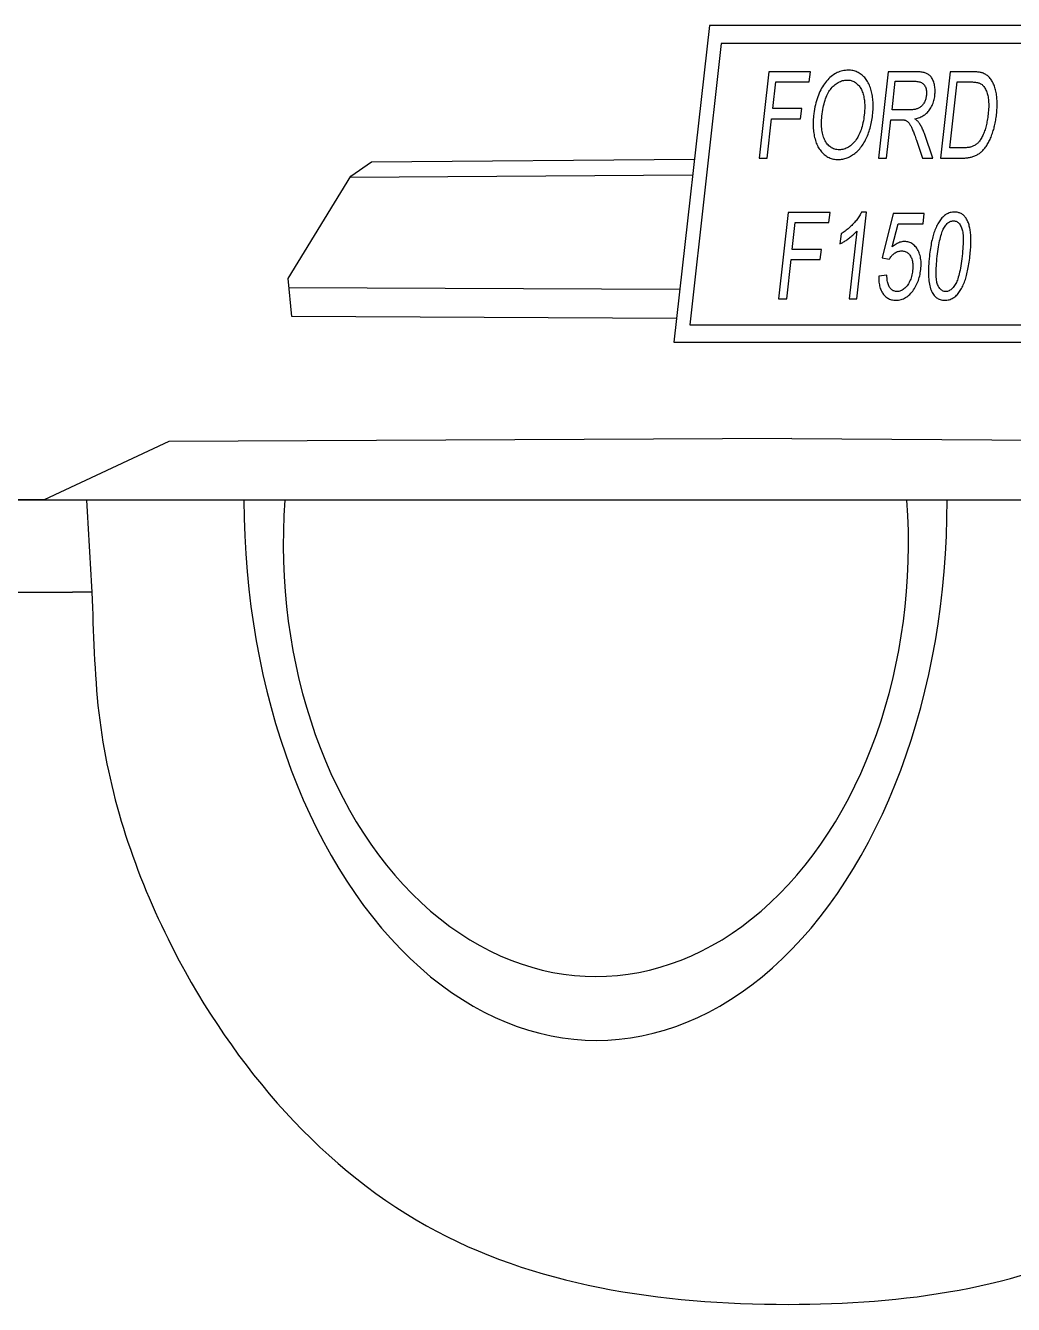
# Model space of a CAD drawing. Header units: metres. Extents: x -3392 to 1683, y -1 to 1954.
# Drawn here: x 769 to 1323, y 0 to 718 of the extents above; entities that cross this region are included whole.
import ezdxf

# ---------------------------------------------------------------- set-up
doc = ezdxf.new("R2010")
doc.units = ezdxf.units.M
doc.layers.add('ceco.net 244', color=7, linetype='Continuous')

msp = doc.modelspace()

# ---------------------------------------------------------------- linework, layer by layer
at = {"layer": 'ceco.net 244'}
for p, q in [((1152.57, 718.06), (1132.66, 540.27)), ((1364.7, 718.06), (1152.57, 718.06)), ((1159.24, 708.02), (1141.54, 549.99)), ((1357.23, 708.02), (1159.24, 708.02)), ((1185.88, 692.15), (1180.45, 643.67)), ((1209.25, 692.15), (1185.88, 692.15)), ((1208.61, 686.43), (1209.25, 692.15)), ((1220.91, 689.44), (1220.26, 688.87)), ((1221.58, 689.96), (1220.91, 689.44)), ((1222.25, 690.45), (1221.58, 689.96)), ((1222.94, 690.89), (1222.25, 690.45)), ((1223.64, 691.3), (1222.94, 690.89)), ((1224.36, 691.65), (1223.64, 691.3)), ((1225.08, 691.97), (1224.36, 691.65)), ((1225.82, 692.25), (1225.08, 691.97)), ((1226.57, 692.48), (1225.82, 692.25)), ((1227.33, 692.67), (1226.57, 692.48)), ((1228.1, 692.82), (1227.33, 692.67)), ((1228.88, 692.92), (1228.1, 692.82)), ((1229.68, 692.99), (1228.88, 692.92)), ((1230.49, 693.01), (1229.68, 692.99)), ((1231.16, 692.99), (1230.49, 693.01)), ((1231.83, 692.94), (1231.16, 692.99)), ((1232.48, 692.86), (1231.83, 692.94)), ((1233.12, 692.74), (1232.48, 692.86)), ((1233.75, 692.6), (1233.12, 692.74)), ((1234.36, 692.42), (1233.75, 692.6)), ((1234.96, 692.2), (1234.36, 692.42)), ((1235.54, 691.96), (1234.96, 692.2)), ((1236.11, 691.68), (1235.54, 691.96)), ((1236.67, 691.37), (1236.11, 691.68)), ((1237.22, 691.03), (1236.67, 691.37)), ((1237.75, 690.65), (1237.22, 691.03)), ((1238.27, 690.24), (1237.75, 690.65)), ((1238.77, 689.8), (1238.27, 690.24)), ((1239.26, 689.33), (1238.77, 689.8)), ((1252.9, 692.15), (1247.47, 643.67)), ((1268.26, 692.15), (1252.9, 692.15)), ((1268.96, 692.14), (1268.26, 692.15)), ((1269.63, 692.12), (1268.96, 692.14)), ((1270.27, 692.08), (1269.63, 692.12)), ((1270.89, 692.02), (1270.27, 692.08)), ((1271.47, 691.95), (1270.89, 692.02)), ((1272.03, 691.87), (1271.47, 691.95)), ((1272.56, 691.76), (1272.03, 691.87)), ((1273.06, 691.65), (1272.56, 691.76)), ((1273.54, 691.51), (1273.06, 691.65)), ((1273.98, 691.36), (1273.54, 691.51)), ((1274.4, 691.2), (1273.98, 691.36)), ((1274.79, 691.02), (1274.4, 691.2)), ((1275.15, 690.82), (1274.79, 691.02)), ((1275.55, 690.57), (1275.15, 690.82)), ((1275.94, 690.29), (1275.55, 690.57)), ((1276.3, 689.97), (1275.94, 690.29)), ((1276.64, 689.62), (1276.3, 689.97)), ((1276.96, 689.23), (1276.64, 689.62)), ((1287.77, 692.15), (1282.34, 643.67)), ((1299.7, 692.15), (1287.77, 692.15)), ((1300.36, 692.14), (1299.7, 692.15)), ((1301, 692.13), (1300.36, 692.14)), ((1301.6, 692.1), (1301, 692.13)), ((1302.18, 692.07), (1301.6, 692.1)), ((1302.73, 692.03), (1302.18, 692.07)), ((1303.25, 691.97), (1302.73, 692.03)), ((1303.74, 691.91), (1303.25, 691.97)), ((1304.21, 691.84), (1303.74, 691.91)), ((1304.64, 691.76), (1304.21, 691.84)), ((1305.05, 691.66), (1304.64, 691.76)), ((1305.44, 691.56), (1305.05, 691.66)), ((1305.79, 691.45), (1305.44, 691.56)), ((1306.31, 691.27), (1305.79, 691.45)), ((1306.8, 691.05), (1306.31, 691.27)), ((1307.28, 690.81), (1306.8, 691.05)), ((1307.74, 690.55), (1307.28, 690.81)), ((1308.18, 690.26), (1307.74, 690.55)), ((1308.61, 689.94), (1308.18, 690.26)), ((1309.02, 689.6), (1308.61, 689.94)), ((1309.41, 689.24), (1309.02, 689.6)), ((1188.14, 671.41), (1189.82, 686.43)), ((1189.82, 686.43), (1208.61, 686.43)), ((1215.57, 682.87), (1215.08, 681.97)), ((1216.08, 683.74), (1215.57, 682.87)), ((1216.62, 684.58), (1216.08, 683.74)), ((1217.18, 685.39), (1216.62, 684.58)), ((1217.77, 686.16), (1217.18, 685.39)), ((1218.37, 686.9), (1217.77, 686.16)), ((1218.99, 687.6), (1218.37, 686.9)), ((1219.62, 688.25), (1218.99, 687.6)), ((1220.26, 688.87), (1219.62, 688.25)), ((1220.07, 681.6), (1220.52, 682.22)), ((1220.52, 682.22), (1220.98, 682.79)), ((1220.98, 682.79), (1221.52, 683.39)), ((1221.52, 683.39), (1222.07, 683.96)), ((1222.07, 683.96), (1222.63, 684.48)), ((1222.63, 684.48), (1223.2, 684.96)), ((1223.2, 684.96), (1223.77, 685.4)), ((1223.77, 685.4), (1224.35, 685.79)), ((1224.35, 685.79), (1224.93, 686.15)), ((1224.93, 686.15), (1225.53, 686.46)), ((1225.53, 686.46), (1226.13, 686.73)), ((1226.13, 686.73), (1226.74, 686.96)), ((1226.74, 686.96), (1227.35, 687.15)), ((1227.35, 687.15), (1227.98, 687.3)), ((1227.98, 687.3), (1228.61, 687.4)), ((1228.61, 687.4), (1229.25, 687.46)), ((1229.25, 687.46), (1229.89, 687.48)), ((1229.89, 687.48), (1230.46, 687.47)), ((1230.46, 687.47), (1231.01, 687.42)), ((1231.01, 687.42), (1231.54, 687.33)), ((1231.54, 687.33), (1232.07, 687.21)), ((1232.07, 687.21), (1232.58, 687.06)), ((1232.58, 687.06), (1233.08, 686.87)), ((1233.08, 686.87), (1233.56, 686.65)), ((1233.56, 686.65), (1234.03, 686.4)), ((1234.03, 686.4), (1234.49, 686.11)), ((1234.49, 686.11), (1234.93, 685.78)), ((1234.93, 685.78), (1235.37, 685.43)), ((1235.37, 685.43), (1235.78, 685.04)), ((1235.78, 685.04), (1236.19, 684.62)), ((1236.19, 684.62), (1236.57, 684.18)), ((1236.57, 684.18), (1236.93, 683.7)), ((1236.93, 683.7), (1237.27, 683.2)), ((1237.27, 683.2), (1237.59, 682.67)), ((1237.59, 682.67), (1237.88, 682.12)), ((1239.73, 688.83), (1239.26, 689.33)), ((1240.17, 688.31), (1239.73, 688.83)), ((1240.6, 687.76), (1240.17, 688.31)), ((1241, 687.18), (1240.6, 687.76)), ((1241.38, 686.58), (1241, 687.18)), ((1241.73, 685.95), (1241.38, 686.58)), ((1242.07, 685.3), (1241.73, 685.95)), ((1242.38, 684.62), (1242.07, 685.3)), ((1242.68, 683.92), (1242.38, 684.62)), ((1242.95, 683.19), (1242.68, 683.92)), ((1243.2, 682.43), (1242.95, 683.19)), ((1243.42, 681.65), (1243.2, 682.43)), ((1255.09, 670.75), (1256.89, 686.79)), ((1256.89, 686.79), (1267.85, 686.79)), ((1267.85, 686.79), (1268.48, 686.77)), ((1268.48, 686.77), (1269.07, 686.73)), ((1269.07, 686.73), (1269.63, 686.65)), ((1269.63, 686.65), (1270.16, 686.54)), ((1270.16, 686.54), (1270.65, 686.4)), ((1270.65, 686.4), (1271.12, 686.24)), ((1271.12, 686.24), (1271.55, 686.04)), ((1271.55, 686.04), (1271.95, 685.8)), ((1271.95, 685.8), (1272.32, 685.54)), ((1272.32, 685.54), (1272.65, 685.25)), ((1272.65, 685.25), (1272.95, 684.93)), ((1272.95, 684.93), (1273.22, 684.57)), ((1273.22, 684.57), (1273.51, 684.12)), ((1273.51, 684.12), (1273.77, 683.64)), ((1273.77, 683.64), (1273.98, 683.13)), ((1273.98, 683.13), (1274.15, 682.61)), ((1274.15, 682.61), (1274.29, 682.05)), ((1277.27, 688.82), (1276.96, 689.23)), ((1277.55, 688.37), (1277.27, 688.82)), ((1277.82, 687.88), (1277.55, 688.37)), ((1278.06, 687.36), (1277.82, 687.88)), ((1278.28, 686.81), (1278.06, 687.36)), ((1278.49, 686.23), (1278.28, 686.81)), ((1278.67, 685.62), (1278.49, 686.23)), ((1278.83, 685), (1278.67, 685.62)), ((1278.96, 684.37), (1278.83, 685)), ((1279.07, 683.73), (1278.96, 684.37)), ((1279.15, 683.08), (1279.07, 683.73)), ((1279.2, 682.41), (1279.15, 683.08)), ((1279.24, 681.74), (1279.2, 682.41)), ((1287.57, 649.39), (1291.72, 686.43)), ((1291.72, 686.43), (1298.99, 686.43)), ((1298.99, 686.43), (1299.66, 686.42)), ((1299.66, 686.42), (1300.29, 686.4)), ((1300.29, 686.4), (1300.89, 686.36)), ((1300.89, 686.36), (1301.46, 686.32)), ((1301.46, 686.32), (1301.99, 686.25)), ((1301.99, 686.25), (1302.49, 686.18)), ((1302.49, 686.18), (1302.96, 686.09)), ((1302.96, 686.09), (1303.4, 685.98)), ((1303.4, 685.98), (1303.8, 685.87)), ((1303.8, 685.87), (1304.17, 685.74)), ((1304.17, 685.74), (1304.51, 685.59)), ((1304.51, 685.59), (1304.81, 685.43)), ((1304.81, 685.43), (1305.2, 685.18)), ((1305.2, 685.18), (1305.58, 684.9)), ((1305.58, 684.9), (1305.94, 684.57)), ((1305.94, 684.57), (1306.29, 684.21)), ((1306.29, 684.21), (1306.62, 683.81)), ((1306.62, 683.81), (1306.94, 683.37)), ((1306.94, 683.37), (1307.24, 682.89)), ((1307.24, 682.89), (1307.52, 682.38)), ((1307.52, 682.38), (1307.8, 681.82)), ((1309.79, 688.84), (1309.41, 689.24)), ((1310.14, 688.42), (1309.79, 688.84)), ((1310.48, 687.98), (1310.14, 688.42)), ((1310.84, 687.47), (1310.48, 687.98)), ((1311.18, 686.94), (1310.84, 687.47)), ((1311.5, 686.39), (1311.18, 686.94)), ((1311.8, 685.81), (1311.5, 686.39)), ((1312.08, 685.22), (1311.8, 685.81)), ((1312.34, 684.6), (1312.08, 685.22)), ((1312.58, 683.96), (1312.34, 684.6)), ((1312.8, 683.3), (1312.58, 683.96)), ((1313.01, 682.62), (1312.8, 683.3)), ((1313.2, 681.92), (1313.01, 682.62)), ((1212.68, 675.87), (1212.37, 674.74)), ((1213.02, 676.97), (1212.68, 675.87)), ((1213.38, 678.03), (1213.02, 676.97)), ((1213.77, 679.07), (1213.38, 678.03)), ((1214.18, 680.07), (1213.77, 679.07)), ((1214.62, 681.04), (1214.18, 680.07)), ((1215.08, 681.97), (1214.62, 681.04)), ((1216.95, 674.12), (1217.22, 675.13)), ((1217.22, 675.13), (1217.51, 676.09)), ((1217.51, 676.09), (1217.81, 677.01)), ((1217.81, 677.01), (1218.14, 677.88)), ((1218.14, 677.88), (1218.49, 678.71)), ((1218.49, 678.71), (1218.86, 679.5)), ((1218.86, 679.5), (1219.24, 680.25)), ((1219.24, 680.25), (1219.65, 680.95)), ((1219.65, 680.95), (1220.07, 681.6)), ((1237.88, 682.12), (1238.16, 681.53)), ((1238.16, 681.53), (1238.41, 680.92)), ((1238.41, 680.92), (1238.64, 680.28)), ((1238.64, 680.28), (1238.85, 679.61)), ((1238.85, 679.61), (1239.03, 678.92)), ((1239.03, 678.92), (1239.2, 678.19)), ((1239.2, 678.19), (1239.33, 677.51)), ((1239.33, 677.51), (1239.45, 676.8)), ((1239.45, 676.8), (1239.55, 676.08)), ((1239.55, 676.08), (1239.63, 675.34)), ((1239.63, 675.34), (1239.69, 674.58)), ((1243.63, 680.84), (1243.42, 681.65)), ((1243.8, 680.07), (1243.63, 680.84)), ((1243.96, 679.28), (1243.8, 680.07)), ((1244.1, 678.49), (1243.96, 679.28)), ((1244.21, 677.68), (1244.1, 678.49)), ((1244.31, 676.85), (1244.21, 677.68)), ((1244.39, 676.01), (1244.31, 676.85)), ((1244.45, 675.16), (1244.39, 676.01)), ((1244.49, 674.29), (1244.45, 675.16)), ((1273.22, 675.01), (1272.98, 674.55)), ((1273.44, 675.47), (1273.22, 675.01)), ((1273.64, 675.94), (1273.44, 675.47)), ((1273.82, 676.41), (1273.64, 675.94)), ((1273.98, 676.9), (1273.82, 676.41)), ((1274.11, 677.39), (1273.98, 676.9)), ((1274.23, 677.89), (1274.11, 677.39)), ((1274.32, 678.4), (1274.23, 677.89)), ((1274.29, 682.05), (1274.38, 681.47)), ((1274.39, 678.92), (1274.32, 678.4)), ((1274.38, 681.47), (1274.44, 680.87)), ((1274.44, 679.59), (1274.39, 678.92)), ((1274.44, 680.87), (1274.46, 680.25)), ((1274.46, 680.25), (1274.44, 679.59)), ((1278.11, 674.5), (1278.34, 675.19)), ((1278.34, 675.19), (1278.55, 675.9)), ((1278.55, 675.9), (1278.73, 676.62)), ((1278.73, 676.62), (1278.88, 677.37)), ((1278.88, 677.37), (1279.01, 678.13)), ((1279.01, 678.13), (1279.11, 678.92)), ((1279.11, 678.92), (1279.18, 679.64)), ((1279.18, 679.64), (1279.22, 680.35)), ((1279.22, 680.35), (1279.24, 681.05)), ((1279.24, 681.05), (1279.24, 681.74)), ((1307.8, 681.82), (1308.05, 681.24)), ((1308.05, 681.24), (1308.29, 680.61)), ((1308.29, 680.61), (1308.52, 679.94)), ((1308.52, 679.94), (1308.7, 679.34)), ((1308.7, 679.34), (1308.86, 678.71)), ((1308.86, 678.71), (1308.99, 678.04)), ((1308.99, 678.04), (1309.11, 677.33)), ((1309.11, 677.33), (1309.2, 676.59)), ((1309.2, 676.59), (1309.27, 675.81)), ((1309.27, 675.81), (1309.31, 674.99)), ((1313.36, 681.19), (1313.2, 681.92)), ((1313.51, 680.45), (1313.36, 681.19)), ((1313.64, 679.68), (1313.51, 680.45)), ((1313.75, 678.95), (1313.64, 679.68)), ((1313.84, 678.21), (1313.75, 678.95)), ((1313.92, 677.46), (1313.84, 678.21)), ((1313.98, 676.69), (1313.92, 677.46)), ((1314.02, 675.9), (1313.98, 676.69)), ((1314.05, 675.1), (1314.02, 675.9)), ((1314.06, 674.29), (1314.05, 675.1)), ((1204.4, 671.41), (1188.14, 671.41)), ((1203.76, 665.69), (1204.4, 671.41)), ((1211.18, 668.6), (1211.02, 667.28)), ((1211.37, 669.9), (1211.18, 668.6)), ((1211.58, 671.16), (1211.37, 669.9)), ((1211.82, 672.38), (1211.58, 671.16)), ((1212.08, 673.58), (1211.82, 672.38)), ((1212.37, 674.74), (1212.08, 673.58)), ((1215.73, 667.18), (1215.89, 668.45)), ((1215.89, 668.45), (1216.06, 669.67)), ((1216.06, 669.67), (1216.25, 670.85)), ((1216.25, 670.85), (1216.47, 671.98)), ((1216.47, 671.98), (1216.7, 673.07)), ((1216.7, 673.07), (1216.95, 674.12)), ((1239.48, 667.87), (1239.34, 666.72)), ((1239.58, 668.78), (1239.48, 667.87)), ((1239.65, 669.66), (1239.58, 668.78)), ((1239.7, 670.52), (1239.65, 669.66)), ((1239.69, 674.58), (1239.73, 673.81)), ((1239.74, 671.37), (1239.7, 670.52)), ((1239.73, 673.81), (1239.75, 673.01)), ((1239.76, 672.2), (1239.74, 671.37)), ((1239.75, 673.01), (1239.76, 672.2)), ((1244.09, 666.86), (1244.21, 667.84)), ((1244.21, 667.84), (1244.3, 668.8)), ((1244.3, 668.8), (1244.38, 669.75)), ((1244.38, 669.75), (1244.44, 670.69)), ((1244.44, 670.69), (1244.48, 671.61)), ((1244.48, 671.61), (1244.5, 672.52)), ((1244.5, 673.41), (1244.49, 674.29)), ((1244.5, 672.52), (1244.5, 673.41)), ((1264.94, 670.75), (1255.09, 670.75)), ((1265.5, 670.76), (1264.94, 670.75)), ((1266.04, 670.78), (1265.5, 670.76)), ((1266.56, 670.82), (1266.04, 670.78)), ((1267.06, 670.87), (1266.56, 670.82)), ((1267.54, 670.94), (1267.06, 670.87)), ((1267.99, 671.02), (1267.54, 670.94)), ((1268.43, 671.11), (1267.99, 671.02)), ((1268.84, 671.22), (1268.43, 671.11)), ((1269.23, 671.35), (1268.84, 671.22)), ((1269.61, 671.49), (1269.23, 671.35)), ((1269.96, 671.64), (1269.61, 671.49)), ((1270.36, 671.86), (1269.96, 671.64)), ((1270.75, 672.11), (1270.36, 671.86)), ((1271.13, 672.38), (1270.75, 672.11)), ((1271.48, 672.68), (1271.13, 672.38)), ((1271.81, 673), (1271.48, 672.68)), ((1272.13, 673.35), (1271.81, 673)), ((1272.43, 673.72), (1272.13, 673.35)), ((1272.71, 674.13), (1272.43, 673.72)), ((1272.98, 674.55), (1272.71, 674.13)), ((1272.94, 667.66), (1273.47, 668.02)), ((1273.47, 668.02), (1273.97, 668.41)), ((1273.97, 668.41), (1274.45, 668.82)), ((1274.45, 668.82), (1274.91, 669.26)), ((1274.91, 669.26), (1275.34, 669.73)), ((1275.34, 669.73), (1275.75, 670.22)), ((1275.75, 670.22), (1276.17, 670.78)), ((1276.17, 670.78), (1276.55, 671.35)), ((1276.55, 671.35), (1276.92, 671.94)), ((1276.92, 671.94), (1277.25, 672.55)), ((1277.25, 672.55), (1277.57, 673.18)), ((1277.57, 673.18), (1277.85, 673.83)), ((1277.85, 673.83), (1278.11, 674.5)), ((1309.01, 668.27), (1308.9, 667.37)), ((1309.12, 669.34), (1309.01, 668.27)), ((1309.21, 670.37), (1309.12, 669.34)), ((1309.27, 671.37), (1309.21, 670.37)), ((1309.32, 672.33), (1309.27, 671.37)), ((1309.31, 674.99), (1309.34, 674.14)), ((1309.34, 673.25), (1309.32, 672.33)), ((1309.34, 674.14), (1309.34, 673.25)), ((1313.62, 667.33), (1313.72, 668.17)), ((1313.72, 668.17), (1313.82, 669.09)), ((1313.82, 669.09), (1313.9, 669.99)), ((1313.9, 669.99), (1313.96, 670.88)), ((1313.96, 670.88), (1314.01, 671.76)), ((1314.01, 671.76), (1314.05, 672.62)), ((1314.05, 672.62), (1314.06, 673.46)), ((1314.06, 673.46), (1314.06, 674.29)), ((1185.03, 643.67), (1187.5, 665.69)), ((1187.5, 665.69), (1203.76, 665.69)), ((1210.78, 663.69), (1210.77, 662.8)), ((1210.77, 662.8), (1210.79, 661.93)), ((1210.81, 664.57), (1210.78, 663.69)), ((1210.79, 661.93), (1210.82, 661.06)), ((1210.86, 665.47), (1210.81, 664.57)), ((1210.82, 661.06), (1210.88, 660.2)), ((1210.93, 666.37), (1210.86, 665.47)), ((1211.02, 667.28), (1210.93, 666.37)), ((1215.48, 663.03), (1215.5, 664.02)), ((1215.49, 662.06), (1215.48, 663.03)), ((1215.53, 661.13), (1215.49, 662.06)), ((1215.5, 664.02), (1215.55, 665.05)), ((1215.6, 660.22), (1215.53, 661.13)), ((1215.55, 665.05), (1215.63, 666.1)), ((1215.63, 666.1), (1215.73, 667.18)), ((1238.29, 661.45), (1238.02, 660.5)), ((1238.55, 662.44), (1238.29, 661.45)), ((1238.78, 663.46), (1238.55, 662.44)), ((1238.99, 664.51), (1238.78, 663.46)), ((1239.18, 665.6), (1238.99, 664.51)), ((1239.34, 666.72), (1239.18, 665.6)), ((1242.77, 660.42), (1243.01, 661.3)), ((1243.01, 661.3), (1243.23, 662.19)), ((1243.23, 662.19), (1243.44, 663.1)), ((1243.44, 663.1), (1243.63, 664.02)), ((1243.63, 664.02), (1243.8, 664.95)), ((1243.8, 664.95), (1243.95, 665.9)), ((1243.95, 665.9), (1244.09, 666.86)), ((1252.06, 643.67), (1254.47, 665.19)), ((1254.47, 665.19), (1259.78, 665.19)), ((1259.78, 665.19), (1260.21, 665.19)), ((1260.21, 665.19), (1260.61, 665.18)), ((1260.61, 665.18), (1260.97, 665.16)), ((1260.97, 665.16), (1261.3, 665.14)), ((1261.3, 665.14), (1261.6, 665.1)), ((1261.6, 665.1), (1261.87, 665.06)), ((1261.87, 665.06), (1262.11, 665.02)), ((1262.11, 665.02), (1262.31, 664.96)), ((1262.31, 664.96), (1262.6, 664.85)), ((1262.6, 664.85), (1262.89, 664.71)), ((1262.89, 664.71), (1263.17, 664.55)), ((1263.17, 664.55), (1263.44, 664.36)), ((1263.44, 664.36), (1263.71, 664.16)), ((1263.71, 664.16), (1263.98, 663.93)), ((1263.98, 663.93), (1264.24, 663.67)), ((1264.24, 663.67), (1264.45, 663.45)), ((1264.45, 663.45), (1264.67, 663.19)), ((1264.67, 663.19), (1264.88, 662.9)), ((1264.88, 662.9), (1265.1, 662.58)), ((1265.1, 662.58), (1265.32, 662.22)), ((1265.32, 662.22), (1265.54, 661.82)), ((1265.54, 661.82), (1265.76, 661.39)), ((1265.76, 661.39), (1265.99, 660.93)), ((1265.99, 660.93), (1266.22, 660.43)), ((1267.88, 665.72), (1268.59, 665.87)), ((1268.24, 665.45), (1267.88, 665.72)), ((1268.58, 665.18), (1268.24, 665.45)), ((1268.9, 664.91), (1268.58, 665.18)), ((1268.59, 665.87), (1269.28, 666.05)), ((1269.2, 664.64), (1268.9, 664.91)), ((1269.48, 664.37), (1269.2, 664.64)), ((1269.28, 666.05), (1269.95, 666.25)), ((1269.73, 664.11), (1269.48, 664.37)), ((1269.97, 663.84), (1269.73, 664.11)), ((1269.95, 666.25), (1270.6, 666.48)), ((1270.18, 663.57), (1269.97, 663.84)), ((1270.37, 663.31), (1270.18, 663.57)), ((1270.65, 662.87), (1270.37, 663.31)), ((1270.6, 666.48), (1271.22, 666.74)), ((1270.93, 662.41), (1270.65, 662.87)), ((1271.21, 661.94), (1270.93, 662.41)), ((1271.48, 661.45), (1271.21, 661.94)), ((1271.22, 666.74), (1271.82, 667.02)), ((1271.74, 660.94), (1271.48, 661.45)), ((1272, 660.41), (1271.74, 660.94)), ((1271.82, 667.02), (1272.39, 667.33)), ((1272.39, 667.33), (1272.94, 667.66)), ((1307.67, 660.95), (1307.47, 660.25)), ((1307.86, 661.67), (1307.67, 660.95)), ((1308.04, 662.42), (1307.86, 661.67)), ((1308.21, 663.19), (1308.04, 662.42)), ((1308.37, 663.98), (1308.21, 663.19)), ((1308.52, 664.79), (1308.37, 663.98)), ((1308.65, 665.63), (1308.52, 664.79)), ((1308.78, 666.49), (1308.65, 665.63)), ((1308.9, 667.37), (1308.78, 666.49)), ((1312.31, 660.42), (1312.49, 661.13)), ((1312.49, 661.13), (1312.67, 661.85)), ((1312.67, 661.85), (1312.83, 662.59)), ((1312.83, 662.59), (1312.99, 663.34)), ((1312.99, 663.34), (1313.13, 664.11)), ((1313.13, 664.11), (1313.27, 664.89)), ((1313.27, 664.89), (1313.4, 665.69)), ((1313.4, 665.69), (1313.51, 666.5)), ((1313.51, 666.5), (1313.62, 667.33)), ((1210.88, 660.2), (1210.95, 659.35)), ((1210.95, 659.35), (1211.05, 658.5)), ((1211.05, 658.5), (1211.17, 657.66)), ((1211.17, 657.66), (1211.31, 656.82)), ((1211.31, 656.82), (1211.47, 656)), ((1211.47, 656), (1211.65, 655.17)), ((1211.65, 655.17), (1211.85, 654.37)), ((1211.85, 654.37), (1212.08, 653.59)), ((1212.08, 653.59), (1212.32, 652.83)), ((1215.7, 659.34), (1215.6, 660.22)), ((1215.82, 658.49), (1215.7, 659.34)), ((1215.98, 657.67), (1215.82, 658.49)), ((1216.17, 656.88), (1215.98, 657.67)), ((1216.38, 656.12), (1216.17, 656.88)), ((1216.63, 655.38), (1216.38, 656.12)), ((1216.9, 654.68), (1216.63, 655.38)), ((1217.21, 654), (1216.9, 654.68)), ((1217.54, 653.36), (1217.21, 654)), ((1234.99, 654.08), (1234.51, 653.42)), ((1235.45, 654.76), (1234.99, 654.08)), ((1235.88, 655.48), (1235.45, 654.76)), ((1236.29, 656.24), (1235.88, 655.48)), ((1236.68, 657.02), (1236.29, 656.24)), ((1237.05, 657.84), (1236.68, 657.02)), ((1237.39, 658.69), (1237.05, 657.84)), ((1237.72, 659.58), (1237.39, 658.69)), ((1238.02, 660.5), (1237.72, 659.58)), ((1239.78, 653.04), (1240.2, 653.83)), ((1240.2, 653.83), (1240.6, 654.65)), ((1240.6, 654.65), (1240.96, 655.43)), ((1240.96, 655.43), (1241.31, 656.23)), ((1241.31, 656.23), (1241.63, 657.04)), ((1241.63, 657.04), (1241.94, 657.86)), ((1241.94, 657.86), (1242.24, 658.7)), ((1242.24, 658.7), (1242.51, 659.55)), ((1242.51, 659.55), (1242.77, 660.42)), ((1266.22, 660.43), (1266.41, 660)), ((1266.41, 660), (1266.61, 659.52)), ((1266.61, 659.52), (1266.82, 659.02)), ((1266.82, 659.02), (1267.04, 658.48)), ((1267.04, 658.48), (1267.27, 657.9)), ((1267.27, 657.9), (1267.5, 657.3)), ((1267.5, 657.3), (1267.74, 656.66)), ((1267.74, 656.66), (1267.99, 655.98)), ((1267.99, 655.98), (1268.24, 655.27)), ((1268.24, 655.27), (1268.51, 654.53)), ((1268.51, 654.53), (1268.78, 653.75)), ((1268.78, 653.75), (1272.23, 643.67)), ((1272.25, 659.86), (1272, 660.41)), ((1272.5, 659.3), (1272.25, 659.86)), ((1272.75, 658.72), (1272.5, 659.3)), ((1272.99, 658.12), (1272.75, 658.72)), ((1273.22, 657.5), (1272.99, 658.12)), ((1273.45, 656.86), (1273.22, 657.5)), ((1278, 643.67), (1273.45, 656.86)), ((1304.49, 653.67), (1304.16, 653.22)), ((1304.81, 654.15), (1304.49, 653.67)), ((1305.12, 654.66), (1304.81, 654.15)), ((1305.42, 655.19), (1305.12, 654.66)), ((1305.72, 655.75), (1305.42, 655.19)), ((1306, 656.33), (1305.72, 655.75)), ((1306.27, 656.93), (1306, 656.33)), ((1306.54, 657.57), (1306.27, 656.93)), ((1306.79, 658.23), (1306.54, 657.57)), ((1307.04, 658.91), (1306.79, 658.23)), ((1307.26, 659.57), (1307.04, 658.91)), ((1307.47, 660.25), (1307.26, 659.57)), ((1309.48, 652.95), (1309.78, 653.54)), ((1309.78, 653.54), (1310.07, 654.16)), ((1310.07, 654.16), (1310.36, 654.8)), ((1310.36, 654.8), (1310.64, 655.47)), ((1310.64, 655.47), (1310.91, 656.16)), ((1310.91, 656.16), (1311.18, 656.88)), ((1311.18, 656.88), (1311.45, 657.62)), ((1311.45, 657.62), (1311.7, 658.38)), ((1311.7, 658.38), (1311.92, 659.05)), ((1311.92, 659.05), (1312.12, 659.72)), ((1312.12, 659.72), (1312.31, 660.42)), ((1212.32, 652.83), (1212.59, 652.1)), ((1212.59, 652.1), (1212.88, 651.4)), ((1212.88, 651.4), (1213.19, 650.71)), ((1213.19, 650.71), (1213.53, 650.06)), ((1213.53, 650.06), (1213.88, 649.42)), ((1213.88, 649.42), (1214.26, 648.82)), ((1214.26, 648.82), (1214.66, 648.23)), ((1214.66, 648.23), (1215.08, 647.67)), ((1215.08, 647.67), (1215.52, 647.14)), ((1215.52, 647.14), (1215.99, 646.63)), ((1215.99, 646.63), (1216.47, 646.15)), ((1217.93, 652.71), (1217.54, 653.36)), ((1218.33, 652.1), (1217.93, 652.71)), ((1218.76, 651.55), (1218.33, 652.1)), ((1219.2, 651.03), (1218.76, 651.55)), ((1219.67, 650.56), (1219.2, 651.03)), ((1220.16, 650.14), (1219.67, 650.56)), ((1220.66, 649.76), (1220.16, 650.14)), ((1221.19, 649.42), (1220.66, 649.76)), ((1221.73, 649.13), (1221.19, 649.42)), ((1222.3, 648.89), (1221.73, 649.13)), ((1222.89, 648.69), (1222.3, 648.89)), ((1223.49, 648.53), (1222.89, 648.69)), ((1224.12, 648.42), (1223.49, 648.53)), ((1224.77, 648.35), (1224.12, 648.42)), ((1225.44, 648.33), (1224.77, 648.35)), ((1226.12, 648.35), (1225.44, 648.33)), ((1226.79, 648.42), (1226.12, 648.35)), ((1227.45, 648.53), (1226.79, 648.42)), ((1228.1, 648.69), (1227.45, 648.53)), ((1228.74, 648.9), (1228.1, 648.69)), ((1229.37, 649.14), (1228.74, 648.9)), ((1229.99, 649.44), (1229.37, 649.14)), ((1230.59, 649.78), (1229.99, 649.44)), ((1231.19, 650.16), (1230.59, 649.78)), ((1231.77, 650.59), (1231.19, 650.16)), ((1232.34, 651.07), (1231.77, 650.59)), ((1232.9, 651.59), (1232.34, 651.07)), ((1233.45, 652.15), (1232.9, 651.59)), ((1233.98, 652.77), (1233.45, 652.15)), ((1234.51, 653.42), (1233.98, 652.77)), ((1234.19, 646.26), (1234.77, 646.73)), ((1234.77, 646.73), (1235.34, 647.23)), ((1235.34, 647.23), (1235.89, 647.77)), ((1235.89, 647.77), (1236.43, 648.32)), ((1236.43, 648.32), (1236.95, 648.91)), ((1236.95, 648.91), (1237.46, 649.53)), ((1237.46, 649.53), (1237.95, 650.17)), ((1237.95, 650.17), (1238.43, 650.85)), ((1238.43, 650.85), (1238.89, 651.55)), ((1238.89, 651.55), (1239.34, 652.28)), ((1239.34, 652.28), (1239.78, 653.04)), ((1294.96, 649.39), (1287.57, 649.39)), ((1295.57, 649.39), (1294.96, 649.39)), ((1296.16, 649.42), (1295.57, 649.39)), ((1296.73, 649.45), (1296.16, 649.42)), ((1297.27, 649.51), (1296.73, 649.45)), ((1297.79, 649.57), (1297.27, 649.51)), ((1298.29, 649.65), (1297.79, 649.57)), ((1298.76, 649.75), (1298.29, 649.65)), ((1299.21, 649.86), (1298.76, 649.75)), ((1299.64, 649.99), (1299.21, 649.86)), ((1300.04, 650.13), (1299.64, 649.99)), ((1300.43, 650.28), (1300.04, 650.13)), ((1300.88, 650.49), (1300.43, 650.28)), ((1301.31, 650.71), (1300.88, 650.49)), ((1301.72, 650.96), (1301.31, 650.71)), ((1302.12, 651.22), (1301.72, 650.96)), ((1302.49, 651.5), (1302.12, 651.22)), ((1302.85, 651.79), (1302.49, 651.5)), ((1303.2, 652.11), (1302.85, 651.79)), ((1303.52, 652.44), (1303.2, 652.11)), ((1303.83, 652.79), (1303.52, 652.44)), ((1303.71, 646.02), (1304.11, 646.3)), ((1304.16, 653.22), (1303.83, 652.79)), ((1304.11, 646.3), (1304.51, 646.6)), ((1304.51, 646.6), (1304.89, 646.91)), ((1304.89, 646.91), (1305.27, 647.24)), ((1305.27, 647.24), (1305.65, 647.6)), ((1305.65, 647.6), (1306.02, 647.98)), ((1306.02, 647.98), (1306.39, 648.39)), ((1306.39, 648.39), (1306.76, 648.82)), ((1306.76, 648.82), (1307.12, 649.27)), ((1307.12, 649.27), (1307.48, 649.74)), ((1307.48, 649.74), (1307.84, 650.24)), ((1307.84, 650.24), (1308.2, 650.76)), ((1308.2, 650.76), (1308.55, 651.31)), ((1308.55, 651.31), (1308.87, 651.83)), ((1308.87, 651.83), (1309.18, 652.38)), ((1309.18, 652.38), (1309.48, 652.95)), ((951.26, 633.49), (962.97, 641.56)), ((962.97, 641.56), (1144.18, 643.08)), ((1180.45, 643.67), (1185.03, 643.67)), ((1216.47, 646.15), (1216.98, 645.69)), ((1216.98, 645.69), (1217.5, 645.27)), ((1217.5, 645.27), (1218.03, 644.88)), ((1218.03, 644.88), (1218.58, 644.53)), ((1218.58, 644.53), (1219.14, 644.21)), ((1219.14, 644.21), (1219.72, 643.92)), ((1219.72, 643.92), (1220.31, 643.67)), ((1220.31, 643.67), (1220.91, 643.45)), ((1220.91, 643.45), (1221.53, 643.26)), ((1221.53, 643.26), (1222.16, 643.11)), ((1222.16, 643.11), (1222.81, 642.99)), ((1222.81, 642.99), (1223.48, 642.91)), ((1223.48, 642.91), (1224.15, 642.86)), ((1224.15, 642.86), (1224.84, 642.84)), ((1224.84, 642.84), (1225.49, 642.85)), ((1225.49, 642.85), (1226.13, 642.9)), ((1226.13, 642.9), (1226.77, 642.98)), ((1226.77, 642.98), (1227.4, 643.08)), ((1227.4, 643.08), (1228.03, 643.22)), ((1228.03, 643.22), (1228.66, 643.39)), ((1228.66, 643.39), (1229.29, 643.58)), ((1229.29, 643.58), (1229.91, 643.81)), ((1229.91, 643.81), (1230.53, 644.07)), ((1230.53, 644.07), (1231.15, 644.36)), ((1231.15, 644.36), (1231.76, 644.68)), ((1231.76, 644.68), (1232.37, 645.03)), ((1232.37, 645.03), (1232.98, 645.41)), ((1232.98, 645.41), (1233.59, 645.82)), ((1233.59, 645.82), (1234.19, 646.26)), ((1247.47, 643.67), (1252.06, 643.67)), ((1272.23, 643.67), (1278, 643.67)), ((1282.34, 643.67), (1294.84, 643.67)), ((1294.84, 643.67), (1295.41, 643.67)), ((1295.41, 643.67), (1295.96, 643.69)), ((1295.96, 643.69), (1296.51, 643.73)), ((1296.51, 643.73), (1297.04, 643.78)), ((1297.04, 643.78), (1297.57, 643.84)), ((1297.57, 643.84), (1298.08, 643.91)), ((1298.08, 643.91), (1298.58, 644)), ((1298.58, 644), (1299.07, 644.1)), ((1299.07, 644.1), (1299.56, 644.22)), ((1299.56, 644.22), (1300.03, 644.35)), ((1300.03, 644.35), (1300.49, 644.49)), ((1300.49, 644.49), (1300.99, 644.67)), ((1300.99, 644.67), (1301.47, 644.85)), ((1301.47, 644.85), (1301.94, 645.06)), ((1301.94, 645.06), (1302.4, 645.28)), ((1302.4, 645.28), (1302.85, 645.51)), ((1302.85, 645.51), (1303.28, 645.76)), ((1303.28, 645.76), (1303.71, 646.02)), ((916.1, 575.97), (951.26, 633.49)), ((950.88, 632.86), (1143.18, 634.16)), ((1196.76, 613.13), (1191.33, 564.65)), ((1220.3, 613.13), (1196.76, 613.13)), ((1219.66, 607.41), (1220.3, 613.13)), ((1235.27, 564.65), (1240.72, 613.33)), ((1236.46, 610.68), (1236.09, 610.14)), ((1236.81, 611.21), (1236.46, 610.68)), ((1237.13, 611.75), (1236.81, 611.21)), ((1237.43, 612.28), (1237.13, 611.75)), ((1237.71, 612.81), (1237.43, 612.28)), ((1237.96, 613.33), (1237.71, 612.81)), ((1240.72, 613.33), (1237.96, 613.33)), ((1255.74, 612.47), (1249.57, 587.57)), ((1273.1, 612.47), (1255.74, 612.47)), ((1272.46, 606.78), (1273.1, 612.47)), ((1283.54, 610.49), (1283.11, 610.03)), ((1284.02, 610.94), (1283.54, 610.49)), ((1284.51, 611.36), (1284.02, 610.94)), ((1285.02, 611.73), (1284.51, 611.36)), ((1285.54, 612.07), (1285.02, 611.73)), ((1286.07, 612.36), (1285.54, 612.07)), ((1286.62, 612.62), (1286.07, 612.36)), ((1287.18, 612.84), (1286.62, 612.62)), ((1287.76, 613.01), (1287.18, 612.84)), ((1288.34, 613.15), (1287.76, 613.01)), ((1288.95, 613.25), (1288.34, 613.15)), ((1289.56, 613.31), (1288.95, 613.25)), ((1290.19, 613.33), (1289.56, 613.31)), ((1290.69, 613.32), (1290.19, 613.33)), ((1291.18, 613.28), (1290.69, 613.32)), ((1291.66, 613.21), (1291.18, 613.28)), ((1292.12, 613.12), (1291.66, 613.21)), ((1292.56, 613), (1292.12, 613.12)), ((1292.99, 612.86), (1292.56, 613)), ((1293.41, 612.69), (1292.99, 612.86)), ((1293.82, 612.49), (1293.41, 612.69)), ((1294.2, 612.27), (1293.82, 612.49)), ((1294.58, 612.02), (1294.2, 612.27)), ((1294.94, 611.74), (1294.58, 612.02)), ((1295.32, 611.42), (1294.94, 611.74)), ((1295.68, 611.06), (1295.32, 611.42)), ((1296.02, 610.68), (1295.68, 611.06)), ((1296.35, 610.27), (1296.02, 610.68)), ((1199.06, 592.4), (1200.74, 607.41)), ((1200.74, 607.41), (1219.66, 607.41)), ((1229.9, 603.54), (1229.36, 603.11)), ((1230.43, 603.98), (1229.9, 603.54)), ((1230.95, 604.43), (1230.43, 603.98)), ((1231.47, 604.89), (1230.95, 604.43)), ((1231.97, 605.36), (1231.47, 604.89)), ((1232.47, 605.84), (1231.97, 605.36)), ((1232.95, 606.34), (1232.47, 605.84)), ((1233.43, 606.85), (1232.95, 606.34)), ((1233.93, 607.4), (1233.43, 606.85)), ((1234.41, 607.96), (1233.93, 607.4)), ((1234.86, 608.51), (1234.41, 607.96)), ((1235.29, 609.05), (1234.86, 608.51)), ((1235.71, 609.6), (1235.29, 609.05)), ((1236.09, 610.14), (1235.71, 609.6)), ((1255.19, 593.75), (1258.53, 606.78)), ((1258.53, 606.78), (1272.46, 606.78)), ((1279.45, 603.94), (1279.14, 603.18)), ((1279.76, 604.68), (1279.45, 603.94)), ((1280.09, 605.39), (1279.76, 604.68)), ((1280.43, 606.07), (1280.09, 605.39)), ((1280.78, 606.72), (1280.43, 606.07)), ((1281.14, 607.35), (1280.78, 606.72)), ((1281.51, 607.94), (1281.14, 607.35)), ((1281.89, 608.51), (1281.51, 607.94)), ((1282.29, 609.05), (1281.89, 608.51)), ((1282.69, 609.55), (1282.29, 609.05)), ((1283.11, 610.03), (1282.69, 609.55)), ((1283.57, 603.13), (1283.87, 603.78)), ((1283.87, 603.78), (1284.17, 604.38)), ((1284.17, 604.38), (1284.49, 604.93)), ((1284.49, 604.93), (1284.85, 605.49)), ((1284.85, 605.49), (1285.23, 605.99)), ((1285.23, 605.99), (1285.61, 606.45)), ((1285.61, 606.45), (1286.01, 606.86)), ((1286.01, 606.86), (1286.42, 607.22)), ((1286.42, 607.22), (1286.84, 607.53)), ((1286.84, 607.53), (1287.27, 607.8)), ((1287.27, 607.8), (1287.71, 608.02)), ((1287.71, 608.02), (1288.16, 608.19)), ((1288.16, 608.19), (1288.63, 608.31)), ((1288.63, 608.31), (1289.1, 608.38)), ((1289.1, 608.38), (1289.59, 608.4)), ((1289.59, 608.4), (1290.08, 608.38)), ((1290.08, 608.38), (1290.55, 608.29)), ((1290.55, 608.29), (1291, 608.16)), ((1291, 608.16), (1291.43, 607.97)), ((1291.43, 607.97), (1291.84, 607.72)), ((1291.84, 607.72), (1292.23, 607.42)), ((1292.23, 607.42), (1292.6, 607.06)), ((1292.6, 607.06), (1292.95, 606.65)), ((1292.95, 606.65), (1293.28, 606.19)), ((1293.28, 606.19), (1293.59, 605.67)), ((1293.59, 605.67), (1293.88, 605.1)), ((1293.88, 605.1), (1294.15, 604.47)), ((1294.15, 604.47), (1294.33, 603.94)), ((1294.33, 603.94), (1294.5, 603.36)), ((1294.5, 603.36), (1294.64, 602.71)), ((1296.66, 609.83), (1296.35, 610.27)), ((1296.95, 609.37), (1296.66, 609.83)), ((1297.22, 608.87), (1296.95, 609.37)), ((1297.48, 608.35), (1297.22, 608.87)), ((1297.71, 607.79), (1297.48, 608.35)), ((1297.93, 607.21), (1297.71, 607.79)), ((1298.12, 606.67), (1297.93, 607.21)), ((1298.29, 606.1), (1298.12, 606.67)), ((1298.45, 605.51), (1298.29, 606.1)), ((1298.6, 604.9), (1298.45, 605.51)), ((1298.73, 604.26), (1298.6, 604.9)), ((1298.86, 603.61), (1298.73, 604.26)), ((1298.97, 602.93), (1298.86, 603.61)), ((1226.51, 601.16), (1225.86, 595.41)), ((1227.1, 601.53), (1226.51, 601.16)), ((1226.65, 595.81), (1227.06, 596.04)), ((1227.06, 596.04), (1227.48, 596.29)), ((1227.68, 601.91), (1227.1, 601.53)), ((1227.48, 596.29), (1227.91, 596.55)), ((1228.25, 602.3), (1227.68, 601.91)), ((1227.91, 596.55), (1228.35, 596.83)), ((1228.81, 602.7), (1228.25, 602.3)), ((1228.35, 596.83), (1228.8, 597.13)), ((1228.8, 597.13), (1229.26, 597.44)), ((1229.36, 603.11), (1228.81, 602.7)), ((1229.26, 597.44), (1229.73, 597.77)), ((1229.73, 597.77), (1230.22, 598.12)), ((1230.22, 598.12), (1230.71, 598.48)), ((1230.71, 598.48), (1231.2, 598.85)), ((1235.24, 602.58), (1230.99, 564.65)), ((1231.2, 598.85), (1231.67, 599.23)), ((1231.67, 599.23), (1232.14, 599.6)), ((1232.14, 599.6), (1232.58, 599.97)), ((1232.58, 599.97), (1233.01, 600.35)), ((1233.01, 600.35), (1233.42, 600.72)), ((1233.42, 600.72), (1233.81, 601.09)), ((1233.81, 601.09), (1234.19, 601.46)), ((1234.19, 601.46), (1234.56, 601.84)), ((1234.56, 601.84), (1234.9, 602.21)), ((1234.9, 602.21), (1235.24, 602.58)), ((1258.94, 596.15), (1258.4, 595.91)), ((1259.47, 596.35), (1258.94, 596.15)), ((1260, 596.51), (1259.47, 596.35)), ((1260.53, 596.63), (1260, 596.51)), ((1261.07, 596.72), (1260.53, 596.63)), ((1261.6, 596.78), (1261.07, 596.72)), ((1262.13, 596.8), (1261.6, 596.78)), ((1262.77, 596.77), (1262.13, 596.8)), ((1263.4, 596.71), (1262.77, 596.77)), ((1264, 596.59), (1263.4, 596.71)), ((1264.58, 596.44), (1264, 596.59)), ((1265.15, 596.23), (1264.58, 596.44)), ((1265.69, 595.99), (1265.15, 596.23)), ((1277.32, 596.77), (1277.13, 595.85)), ((1277.51, 597.66), (1277.32, 596.77)), ((1277.71, 598.53), (1277.51, 597.66)), ((1277.92, 599.36), (1277.71, 598.53)), ((1278.14, 600.16), (1277.92, 599.36)), ((1278.37, 600.93), (1278.14, 600.16)), ((1278.6, 601.67), (1278.37, 600.93)), ((1278.85, 602.38), (1278.6, 601.67)), ((1279.14, 603.18), (1278.85, 602.38)), ((1281.35, 594.93), (1281.56, 596.05)), ((1281.56, 596.05), (1281.77, 597.12)), ((1281.77, 597.12), (1282, 598.13)), ((1282, 598.13), (1282.24, 599.1)), ((1282.24, 599.1), (1282.49, 600.01)), ((1282.49, 600.01), (1282.75, 600.87)), ((1282.75, 600.87), (1283.01, 601.67)), ((1283.01, 601.67), (1283.29, 602.43)), ((1283.29, 602.43), (1283.57, 603.13)), ((1294.64, 602.71), (1294.76, 602)), ((1294.76, 602), (1294.85, 601.22)), ((1294.85, 601.22), (1294.92, 600.39)), ((1294.92, 600.39), (1294.97, 599.49)), ((1294.98, 596.41), (1294.94, 595.26)), ((1294.97, 599.49), (1295, 598.52)), ((1295, 597.5), (1294.98, 596.41)), ((1295, 598.52), (1295, 597.5)), ((1299.07, 602.23), (1298.97, 602.93)), ((1299.15, 601.51), (1299.07, 602.23)), ((1299.23, 600.77), (1299.15, 601.51)), ((1299.29, 600), (1299.23, 600.77)), ((1299.33, 599.38), (1299.29, 600)), ((1299.36, 598.73), (1299.33, 599.38)), ((1299.35, 595.83), (1299.37, 596.6)), ((1299.37, 598.05), (1299.36, 598.73)), ((1299.38, 597.34), (1299.37, 598.05)), ((1299.37, 596.6), (1299.38, 597.34)), ((1215.43, 592.4), (1199.06, 592.4)), ((1214.79, 586.68), (1215.43, 592.4)), ((1225.86, 595.41), (1226.25, 595.6)), ((1226.25, 595.6), (1226.65, 595.81)), ((1254.69, 588.54), (1255.03, 588.91)), ((1255.03, 588.91), (1255.37, 589.27)), ((1255.73, 594.2), (1255.19, 593.75)), ((1255.37, 589.27), (1255.74, 589.6)), ((1256.27, 594.62), (1255.73, 594.2)), ((1255.74, 589.6), (1256.12, 589.92)), ((1256.12, 589.92), (1256.51, 590.21)), ((1256.8, 595), (1256.27, 594.62)), ((1256.51, 590.21), (1256.92, 590.49)), ((1257.33, 595.34), (1256.8, 595)), ((1256.92, 590.49), (1257.33, 590.74)), ((1257.87, 595.64), (1257.33, 595.34)), ((1257.33, 590.74), (1257.75, 590.95)), ((1257.75, 590.95), (1258.18, 591.13)), ((1258.4, 595.91), (1257.87, 595.64)), ((1258.18, 591.13), (1258.61, 591.28)), ((1258.61, 591.28), (1259.05, 591.39)), ((1259.05, 591.39), (1259.49, 591.47)), ((1259.49, 591.47), (1259.94, 591.52)), ((1259.94, 591.52), (1260.4, 591.54)), ((1260.4, 591.54), (1260.94, 591.52)), ((1260.94, 591.52), (1261.46, 591.46)), ((1261.46, 591.46), (1261.96, 591.35)), ((1261.96, 591.35), (1262.44, 591.21)), ((1262.44, 591.21), (1262.89, 591.03)), ((1262.89, 591.03), (1263.33, 590.8)), ((1263.33, 590.8), (1263.74, 590.54)), ((1263.74, 590.54), (1264.12, 590.23)), ((1264.12, 590.23), (1264.49, 589.88)), ((1264.49, 589.88), (1264.83, 589.49)), ((1264.83, 589.49), (1265.15, 589.06)), ((1265.15, 589.06), (1265.45, 588.59)), ((1266.22, 595.7), (1265.69, 595.99)), ((1266.72, 595.36), (1266.22, 595.7)), ((1267.21, 594.98), (1266.72, 595.36)), ((1267.68, 594.55), (1267.21, 594.98)), ((1268.13, 594.08), (1267.68, 594.55)), ((1268.55, 593.56), (1268.13, 594.08)), ((1268.96, 593), (1268.55, 593.56)), ((1269.35, 592.4), (1268.96, 593)), ((1269.71, 591.76), (1269.35, 592.4)), ((1270.04, 591.09), (1269.71, 591.76)), ((1270.33, 590.4), (1270.04, 591.09)), ((1270.58, 589.68), (1270.33, 590.4)), ((1270.8, 588.93), (1270.58, 589.68)), ((1270.99, 588.17), (1270.8, 588.93)), ((1276.17, 589.69), (1276.04, 588.56)), ((1276.31, 590.79), (1276.17, 589.69)), ((1276.46, 591.87), (1276.31, 590.79)), ((1276.61, 592.91), (1276.46, 591.87)), ((1276.78, 593.92), (1276.61, 592.91)), ((1276.95, 594.9), (1276.78, 593.92)), ((1277.13, 595.85), (1276.95, 594.9)), ((1280.44, 588.56), (1280.6, 589.94)), ((1280.6, 589.94), (1280.77, 591.27)), ((1280.77, 591.27), (1280.95, 592.54)), ((1280.95, 592.54), (1281.15, 593.76)), ((1281.15, 593.76), (1281.35, 594.93)), ((1294.55, 590.03), (1294.39, 588.56)), ((1294.68, 591.43), (1294.55, 590.03)), ((1294.79, 592.77), (1294.68, 591.43)), ((1294.88, 594.04), (1294.79, 592.77)), ((1294.94, 595.26), (1294.88, 594.04)), ((1298.79, 588.56), (1298.9, 589.58)), ((1298.9, 589.58), (1299, 590.56)), ((1299, 590.56), (1299.09, 591.51)), ((1299.09, 591.51), (1299.16, 592.44)), ((1299.16, 592.44), (1299.23, 593.33)), ((1299.23, 593.33), (1299.28, 594.19)), ((1299.28, 594.19), (1299.32, 595.03)), ((1299.32, 595.03), (1299.35, 595.83)), ((1195.95, 564.65), (1198.42, 586.68)), ((1198.42, 586.68), (1214.79, 586.68)), ((1249.57, 587.57), (1253.52, 586.84)), ((1253.52, 586.84), (1253.79, 587.29)), ((1253.79, 587.29), (1254.07, 587.73)), ((1254.07, 587.73), (1254.38, 588.14)), ((1254.38, 588.14), (1254.69, 588.54)), ((1265.45, 588.59), (1265.72, 588.09)), ((1265.72, 588.09), (1265.96, 587.55)), ((1265.96, 587.55), (1266.17, 586.99)), ((1266.17, 586.99), (1266.35, 586.39)), ((1266.35, 586.39), (1266.5, 585.77)), ((1266.5, 585.77), (1266.61, 585.11)), ((1266.61, 585.11), (1266.69, 584.43)), ((1266.69, 584.43), (1266.74, 583.71)), ((1266.74, 582.2), (1266.7, 581.39)), ((1266.74, 583.71), (1266.76, 582.97)), ((1266.76, 582.97), (1266.74, 582.2)), ((1271.14, 587.37), (1270.99, 588.17)), ((1271.26, 586.55), (1271.14, 587.37)), ((1271.22, 581.09), (1271.32, 582.06)), ((1271.34, 585.7), (1271.26, 586.55)), ((1271.32, 582.06), (1271.38, 583.01)), ((1271.39, 584.83), (1271.34, 585.7)), ((1271.38, 583.01), (1271.4, 583.93)), ((1271.4, 583.93), (1271.39, 584.83)), ((1275.57, 582.87), (1275.52, 581.56)), ((1275.65, 584.22), (1275.57, 582.87)), ((1275.75, 585.62), (1275.65, 584.22)), ((1275.88, 587.07), (1275.75, 585.62)), ((1276.04, 588.56), (1275.88, 587.07)), ((1279.84, 580.73), (1279.89, 581.88)), ((1279.89, 581.88), (1279.95, 583.09)), ((1279.95, 583.09), (1280.04, 584.36)), ((1280.04, 584.36), (1280.15, 585.7)), ((1280.15, 585.7), (1280.28, 587.1)), ((1280.28, 587.1), (1280.44, 588.56)), ((1293.45, 581.9), (1293.23, 580.75)), ((1293.65, 583.1), (1293.45, 581.9)), ((1293.85, 584.38), (1293.65, 583.1)), ((1294.04, 585.71), (1293.85, 584.38)), ((1294.22, 587.1), (1294.04, 585.71)), ((1294.39, 588.56), (1294.22, 587.1)), ((1297.71, 581.31), (1297.89, 582.26)), ((1297.89, 582.26), (1298.06, 583.24)), ((1298.06, 583.24), (1298.22, 584.24)), ((1298.22, 584.24), (1298.38, 585.28)), ((1298.38, 585.28), (1298.52, 586.34)), ((1298.52, 586.34), (1298.66, 587.44)), ((1298.66, 587.44), (1298.79, 588.56)), ((918.21, 554.74), (916.1, 575.97)), ((1247.67, 577.35), (1247.65, 576.49)), ((1247.65, 576.49), (1247.65, 575.65)), ((1247.65, 575.65), (1247.69, 574.84)), ((1252.23, 577.88), (1247.67, 577.35)), ((1247.69, 574.84), (1247.75, 574.05)), ((1252.24, 577.07), (1252.23, 577.88)), ((1252.27, 576.29), (1252.24, 577.07)), ((1252.34, 575.56), (1252.27, 576.29)), ((1252.42, 574.86), (1252.34, 575.56)), ((1252.54, 574.2), (1252.42, 574.86)), ((1265.27, 575.03), (1264.97, 574.36)), ((1265.54, 575.73), (1265.27, 575.03)), ((1265.79, 576.46), (1265.54, 575.73)), ((1266.01, 577.22), (1265.79, 576.46)), ((1266.2, 578.01), (1266.01, 577.22)), ((1266.37, 578.83), (1266.2, 578.01)), ((1266.51, 579.68), (1266.37, 578.83)), ((1266.62, 580.56), (1266.51, 579.68)), ((1266.7, 581.39), (1266.62, 580.56)), ((1269.55, 574.15), (1269.85, 574.95)), ((1269.85, 574.95), (1270.12, 575.77)), ((1270.12, 575.77), (1270.37, 576.61)), ((1270.37, 576.61), (1270.59, 577.47)), ((1270.59, 577.47), (1270.79, 578.35)), ((1270.79, 578.35), (1270.96, 579.24)), ((1270.96, 579.24), (1271.11, 580.16)), ((1271.11, 580.16), (1271.22, 581.09)), ((1275.52, 581.56), (1275.49, 580.3)), ((1275.49, 580.3), (1275.5, 579.09)), ((1275.5, 579.09), (1275.53, 577.92)), ((1275.53, 577.92), (1275.58, 576.8)), ((1275.58, 576.8), (1275.67, 575.73)), ((1275.67, 575.73), (1275.77, 574.71)), ((1275.77, 574.71), (1275.91, 573.73)), ((1279.82, 579.64), (1279.84, 580.73)), ((1279.83, 578.62), (1279.82, 579.64)), ((1279.85, 577.65), (1279.83, 578.62)), ((1279.9, 576.75), (1279.85, 577.65)), ((1279.97, 575.91), (1279.9, 576.75)), ((1280.06, 575.14), (1279.97, 575.91)), ((1280.18, 574.42), (1280.06, 575.14)), ((1291.75, 575.17), (1291.47, 574.45)), ((1292.02, 575.94), (1291.75, 575.17)), ((1292.28, 576.78), (1292.02, 575.94)), ((1292.53, 577.68), (1292.28, 576.78)), ((1292.77, 578.64), (1292.53, 577.68)), ((1293.01, 579.66), (1292.77, 578.64)), ((1293.23, 580.75), (1293.01, 579.66)), ((1295.7, 573.98), (1295.99, 574.77)), ((1295.99, 574.77), (1296.23, 575.49)), ((1296.23, 575.49), (1296.46, 576.23)), ((1296.46, 576.23), (1296.69, 577)), ((1296.69, 577), (1296.91, 577.81)), ((1296.91, 577.81), (1297.12, 578.64)), ((1297.12, 578.64), (1297.32, 579.5)), ((1297.32, 579.5), (1297.52, 580.39)), ((1297.52, 580.39), (1297.71, 581.31)), ((1135.97, 569.85), (916.61, 570.85)), ((1247.75, 574.05), (1247.85, 573.29)), ((1247.85, 573.29), (1247.97, 572.55)), ((1247.97, 572.55), (1248.12, 571.84)), ((1248.12, 571.84), (1248.3, 571.15)), ((1248.3, 571.15), (1248.51, 570.48)), ((1248.51, 570.48), (1248.75, 569.84)), ((1248.75, 569.84), (1249.02, 569.23)), ((1249.02, 569.23), (1249.32, 568.64)), ((1249.32, 568.64), (1249.64, 568.07)), ((1249.64, 568.07), (1250, 567.53)), ((1250, 567.53), (1250.38, 567.02)), ((1252.68, 573.57), (1252.54, 574.2)), ((1252.84, 572.98), (1252.68, 573.57)), ((1253.04, 572.43), (1252.84, 572.98)), ((1253.25, 571.92), (1253.04, 572.43)), ((1253.5, 571.44), (1253.25, 571.92)), ((1253.77, 571), (1253.5, 571.44)), ((1254.06, 570.6), (1253.77, 571)), ((1254.37, 570.25), (1254.06, 570.6)), ((1254.7, 569.93), (1254.37, 570.25)), ((1255.04, 569.64), (1254.7, 569.93)), ((1255.4, 569.4), (1255.04, 569.64)), ((1255.78, 569.19), (1255.4, 569.4)), ((1256.18, 569.02), (1255.78, 569.19)), ((1256.58, 568.89), (1256.18, 569.02)), ((1257.01, 568.79), (1256.58, 568.89)), ((1257.45, 568.74), (1257.01, 568.79)), ((1257.91, 568.72), (1257.45, 568.74)), ((1258.42, 568.74), (1257.91, 568.72)), ((1258.93, 568.81), (1258.42, 568.74)), ((1259.42, 568.92), (1258.93, 568.81)), ((1259.91, 569.08), (1259.42, 568.92)), ((1260.39, 569.28), (1259.91, 569.08)), ((1260.86, 569.53), (1260.39, 569.28)), ((1261.32, 569.82), (1260.86, 569.53)), ((1261.78, 570.16), (1261.32, 569.82)), ((1262.22, 570.54), (1261.78, 570.16)), ((1262.66, 570.97), (1262.22, 570.54)), ((1263.09, 571.44), (1262.66, 570.97)), ((1263.51, 571.96), (1263.09, 571.44)), ((1263.92, 572.51), (1263.51, 571.96)), ((1264.3, 573.1), (1263.92, 572.51)), ((1264.65, 573.71), (1264.3, 573.1)), ((1264.97, 574.36), (1264.65, 573.71)), ((1265.07, 567.14), (1265.62, 567.71)), ((1265.62, 567.71), (1266.16, 568.33)), ((1266.16, 568.33), (1266.68, 569)), ((1266.68, 569), (1267.19, 569.71)), ((1267.19, 569.71), (1267.65, 570.41)), ((1267.65, 570.41), (1268.08, 571.12)), ((1268.08, 571.12), (1268.48, 571.85)), ((1268.48, 571.85), (1268.86, 572.6)), ((1268.86, 572.6), (1269.22, 573.36)), ((1269.22, 573.36), (1269.55, 574.15)), ((1275.91, 573.73), (1276.07, 572.8)), ((1276.07, 572.8), (1276.26, 571.92)), ((1276.26, 571.92), (1276.48, 571.08)), ((1276.48, 571.08), (1276.72, 570.29)), ((1276.72, 570.29), (1276.99, 569.55)), ((1276.99, 569.55), (1277.28, 568.85)), ((1277.28, 568.85), (1277.6, 568.2)), ((1277.6, 568.2), (1277.95, 567.6)), ((1277.95, 567.6), (1278.32, 567.04)), ((1280.31, 573.77), (1280.18, 574.42)), ((1280.48, 573.18), (1280.31, 573.77)), ((1280.66, 572.65), (1280.48, 573.18)), ((1280.93, 572.03), (1280.66, 572.65)), ((1281.22, 571.45), (1280.93, 572.03)), ((1281.54, 570.93), (1281.22, 571.45)), ((1281.87, 570.47), (1281.54, 570.93)), ((1282.21, 570.06), (1281.87, 570.47)), ((1282.58, 569.7), (1282.21, 570.06)), ((1282.97, 569.4), (1282.58, 569.7)), ((1283.38, 569.16), (1282.97, 569.4)), ((1283.8, 568.96), (1283.38, 569.16)), ((1284.25, 568.83), (1283.8, 568.96)), ((1284.71, 568.75), (1284.25, 568.83)), ((1285.19, 568.72), (1284.71, 568.75)), ((1285.68, 568.75), (1285.19, 568.72)), ((1286.16, 568.83), (1285.68, 568.75)), ((1286.64, 568.97), (1286.16, 568.83)), ((1287.1, 569.16), (1286.64, 568.97)), ((1287.56, 569.41), (1287.1, 569.16)), ((1288.02, 569.71), (1287.56, 569.41)), ((1288.46, 570.07), (1288.02, 569.71)), ((1288.9, 570.48), (1288.46, 570.07)), ((1289.33, 570.95), (1288.9, 570.48)), ((1289.76, 571.47), (1289.33, 570.95)), ((1290.18, 572.05), (1289.76, 571.47)), ((1290.59, 572.69), (1290.18, 572.05)), ((1290.89, 573.21), (1290.59, 572.69)), ((1291.19, 573.8), (1290.89, 573.21)), ((1291.47, 574.45), (1291.19, 573.8)), ((1291.73, 567.13), (1292.15, 567.61)), ((1292.15, 567.61), (1292.55, 568.12)), ((1292.55, 568.12), (1292.95, 568.66)), ((1292.95, 568.66), (1293.34, 569.23)), ((1293.34, 569.23), (1293.71, 569.82)), ((1293.71, 569.82), (1294.07, 570.45)), ((1294.07, 570.45), (1294.42, 571.1)), ((1294.42, 571.1), (1294.76, 571.78)), ((1294.76, 571.78), (1295.08, 572.48)), ((1295.08, 572.48), (1295.4, 573.22)), ((1295.4, 573.22), (1295.7, 573.98)), ((1191.33, 564.65), (1195.95, 564.65)), ((1230.99, 564.65), (1235.27, 564.65)), ((1250.38, 567.02), (1250.79, 566.55)), ((1250.79, 566.55), (1251.21, 566.11)), ((1251.21, 566.11), (1251.66, 565.71)), ((1251.66, 565.71), (1252.13, 565.36)), ((1252.13, 565.36), (1252.63, 565.03)), ((1252.63, 565.03), (1253.14, 564.75)), ((1253.14, 564.75), (1253.68, 564.5)), ((1253.68, 564.5), (1254.24, 564.3)), ((1254.24, 564.3), (1254.82, 564.13)), ((1254.82, 564.13), (1255.42, 563.99)), ((1255.42, 563.99), (1256.05, 563.9)), ((1256.05, 563.9), (1256.7, 563.84)), ((1256.7, 563.84), (1257.37, 563.82)), ((1257.37, 563.82), (1258.08, 563.85)), ((1258.08, 563.85), (1258.79, 563.92)), ((1258.79, 563.92), (1259.48, 564.03)), ((1259.48, 564.03), (1260.16, 564.19)), ((1260.16, 564.19), (1260.82, 564.4)), ((1260.82, 564.4), (1261.47, 564.65)), ((1261.47, 564.65), (1262.1, 564.95)), ((1262.1, 564.95), (1262.73, 565.3)), ((1262.73, 565.3), (1263.33, 565.69)), ((1263.33, 565.69), (1263.93, 566.12)), ((1263.93, 566.12), (1264.5, 566.61)), ((1264.5, 566.61), (1265.07, 567.14)), ((1278.32, 567.04), (1278.71, 566.53)), ((1278.71, 566.53), (1279.13, 566.06)), ((1279.13, 566.06), (1279.57, 565.63)), ((1279.57, 565.63), (1280.04, 565.25)), ((1280.04, 565.25), (1280.53, 564.92)), ((1280.53, 564.92), (1281.04, 564.63)), ((1281.04, 564.63), (1281.58, 564.38)), ((1281.58, 564.38), (1282.15, 564.18)), ((1282.15, 564.18), (1282.74, 564.03)), ((1282.74, 564.03), (1283.35, 563.91)), ((1283.35, 563.91), (1283.98, 563.85)), ((1283.98, 563.85), (1284.64, 563.82)), ((1284.64, 563.82), (1285.28, 563.84)), ((1285.28, 563.84), (1285.89, 563.9)), ((1285.89, 563.9), (1286.5, 564)), ((1286.5, 564), (1287.09, 564.14)), ((1287.09, 564.14), (1287.66, 564.32)), ((1287.66, 564.32), (1288.22, 564.54)), ((1288.22, 564.54), (1288.77, 564.79)), ((1288.77, 564.79), (1289.3, 565.09)), ((1289.3, 565.09), (1289.82, 565.42)), ((1289.82, 565.42), (1290.33, 565.8)), ((1290.33, 565.8), (1290.82, 566.21)), ((1290.82, 566.21), (1291.29, 566.67)), ((1291.29, 566.67), (1291.73, 567.13)), ((1134.15, 553.52), (918.21, 554.74)), ((1141.54, 549.99), (1339.53, 549.99)), ((1132.66, 540.27), (1344.79, 540.27)), ((849.15, 484.42), (779.21, 451.71)), ((1198.82, 486.14), (849.15, 484.42)), ((1198.82, 486.14), (1497.71, 484.42)), ((779.21, 451.71), (623.62, 451.71)), ((1505.23, 451.65), (753.89, 451.65)), ((372.76, 399.87), (795.19, 399.87)), ((805.94, 399.87), (795.19, 399.87))]:
    msp.add_line(p, q, dxfattribs=at)
for centre, major_axis, ratio, start_param, end_param in [((1088.66, 451.01), (0.98, -302.76), 0.651763, 4.708149, 7.853982), ((1088.86, 427.26), (0, -243.17), 0.721547, 4.611924, 7.954447)]:
    msp.add_ellipse(centre, major_axis=major_axis, ratio=ratio, start_param=start_param, end_param=end_param, dxfattribs=at)
msp.add_spline([(802.9, 451.65), (805.94, 399.87), (809.91, 332.15), (848.74, 205.23), (993.81, 44.1), (1196.8, 0), (1381.65, 37.78), (1461.92, 99.6), (1526.92, 197.64), (1566.65, 322), (1575.36, 451.65)], degree=3, dxfattribs=at)

doc.saveas('drawing.dxf')
